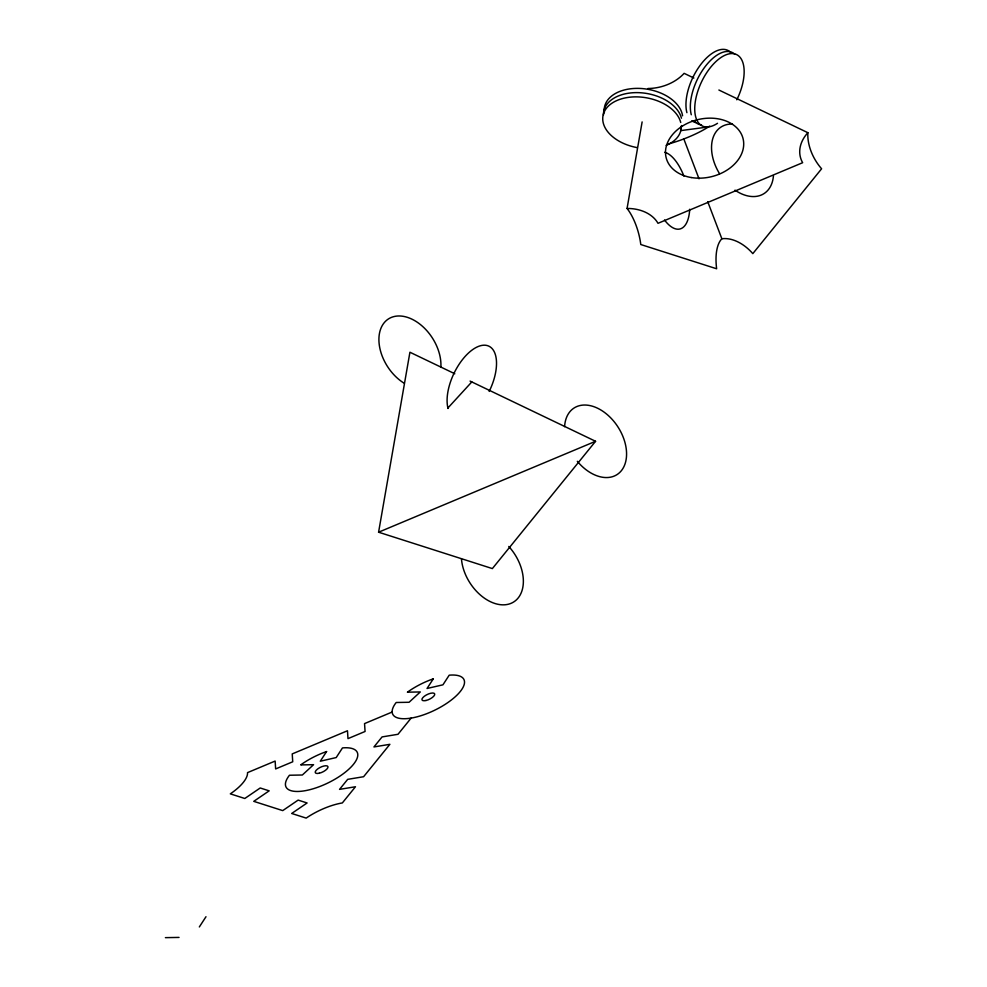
<?xml version="1.0" encoding="UTF-8"?>
<svg xmlns="http://www.w3.org/2000/svg" width="987" height="987" viewBox="0 0 987 987"><rect width="100%" height="100%" fill="white"/><g stroke="black" fill="none" stroke-linecap="round" stroke-linejoin="round"><path stroke-width="1.48" d="M470.071 381.093L595.568 441.288L492.365 568.586L378.589 532.203L409.926 352.236L454.785 373.752M707.716 201.656L721.867 238.768A39.616 17.519 75.7 0 0 716.636 268.772L640.797 244.529A39.616 17.519 75.7 0 0 627.066 208.454L642.13 121.907M199.337 926.941L205.987 916.726M411.135 718.092L397.995 734.291L382.08 736.919L373.95 746.937L389.877 744.321L363.598 776.72L347.683 779.348L339.553 789.366L355.468 786.75L342.341 802.937A39.616 14.78 -26 0 0 306.167 818.1L291.683 813.473L307.093 802.974L298.136 800.099L282.726 810.611L253.758 801.345L269.167 790.846L260.21 787.984L244.801 798.483L230.329 793.856A39.616 14.78 -26 0 0 247.527 772.624L275.139 761.063L275.644 768.935L292.732 761.779L292.226 753.908L347.473 730.762L347.979 738.634L365.067 731.478L364.548 723.594L392.16 712.034M447.901 408.001L471.811 381.92M378.589 532.203L595.568 441.288M680.648 130.617L708.456 126.928M165.397 937.65L179.042 937.416M693.861 78.01L684.127 73.346A39.616 29.326 -13.8 0 1 647.953 88.497M718.881 90.014L807.872 132.702A39.616 26.587 57.1 0 0 821.603 168.777L752.822 253.622A39.616 26.587 57.1 0 0 721.867 238.768M683.781 138.834L699.018 178.807M709.69 126.114A39.616 8.908 -20.9 0 1 669.075 143.794M627.066 208.454A39.616 29.326 -13.8 0 1 658.008 223.309L802.641 162.707A39.616 29.326 -13.8 0 1 807.872 132.702M689.716 209.256A39.616 17.519 75.7 0 1 664.522 220.002M664.707 152.282A39.616 17.519 75.7 0 1 683.917 176.118M686.903 112.666A39.616 19.777 -64.4 0 1 699.758 65.858A39.616 19.777 -64.4 0 1 730.565 52.311M695.724 122.548A39.616 19.777 -64.4 0 1 691.875 120.784M717.512 123.313A39.616 19.777 -64.4 0 1 695.946 98.095A39.616 19.777 -64.4 0 1 732.453 53.569A39.616 19.777 -64.4 0 1 736.808 99.786M604.365 112.641A39.616 25.329 9.9 0 1 639.81 88.423A39.616 25.329 9.9 0 1 682.572 115.824M681.252 126.176A39.616 25.329 9.9 0 1 666.2 145.323M637.244 147.631A39.616 25.329 9.9 0 1 602.736 118.082A39.616 25.329 9.9 0 1 639.268 96.96A39.616 25.329 9.9 0 1 680.722 122.487M681.709 125.534A39.616 25.329 9.9 0 1 680.635 129.001M603.464 115.047A39.616 25.329 9.9 0 1 639.07 92.667A39.616 25.329 9.9 0 1 681.462 118.23M773.45 175.661A39.616 26.587 57.1 0 1 734.982 190.158M719.523 173.65A39.616 26.587 57.1 0 1 732.44 124.054M691.282 114.763A39.616 19.777 -64.4 0 1 704.138 67.967A39.616 19.777 -64.4 0 1 734.957 54.421M701.547 124.868A39.616 19.777 -64.4 0 1 694.169 120.833M508.761 546.465A39.616 26.587 57.1 0 1 508.552 604.18A39.616 26.587 57.1 0 1 461.46 558.839M564.601 426.668A39.616 26.587 57.1 0 1 603.18 411.48A39.616 26.587 57.1 0 1 623.648 467.196A39.616 26.587 57.1 0 1 577.321 461.299M403.757 382.993A39.616 26.587 57.1 0 1 379.267 334.531A39.616 26.587 57.1 0 1 413.183 319.788A39.616 26.587 57.1 0 1 440.893 366.856M448.036 408.507A39.616 19.777 -64.4 0 1 461.151 361.341A39.616 19.777 -64.4 0 1 492.044 348.51A39.616 19.777 -64.4 0 1 489.17 391.42M326.574 751.563L320.306 761.211L336.209 757.56L342.477 747.912A39.616 14.78 -26 0 1 352.1 765.924A39.616 14.78 -26 0 1 303.527 790.969A39.616 14.78 -26 0 1 289.462 775.239L302.343 775.005L313.57 764.691L300.69 764.913A39.616 14.78 -26 0 1 326.574 751.563M433.305 678.834L427.038 688.482L442.941 684.818L449.208 675.182A39.616 14.78 -26 0 1 458.832 693.195A39.616 14.78 -26 0 1 410.259 718.228A39.616 14.78 -26 0 1 396.194 702.497L409.074 702.275L420.302 691.949L407.421 692.183A39.616 14.78 -26 0 1 433.305 678.834M425.977 700.499A7.02 2.616 -26 0 0 434.675 693.873A7.02 2.616 -26 0 0 424.361 696.242A7.02 2.616 -26 0 0 425.977 700.499M319.257 773.228A7.02 2.616 -26 0 0 327.943 766.615A7.02 2.616 -26 0 0 317.629 768.984A7.02 2.616 -26 0 0 319.257 773.228M691.282 177.537A39.616 29.326 -13.8 0 0 743.112 138.846A39.616 29.326 -13.8 0 0 679.438 128.125A39.616 29.326 -13.8 0 0 691.282 177.537"/></g></svg>
